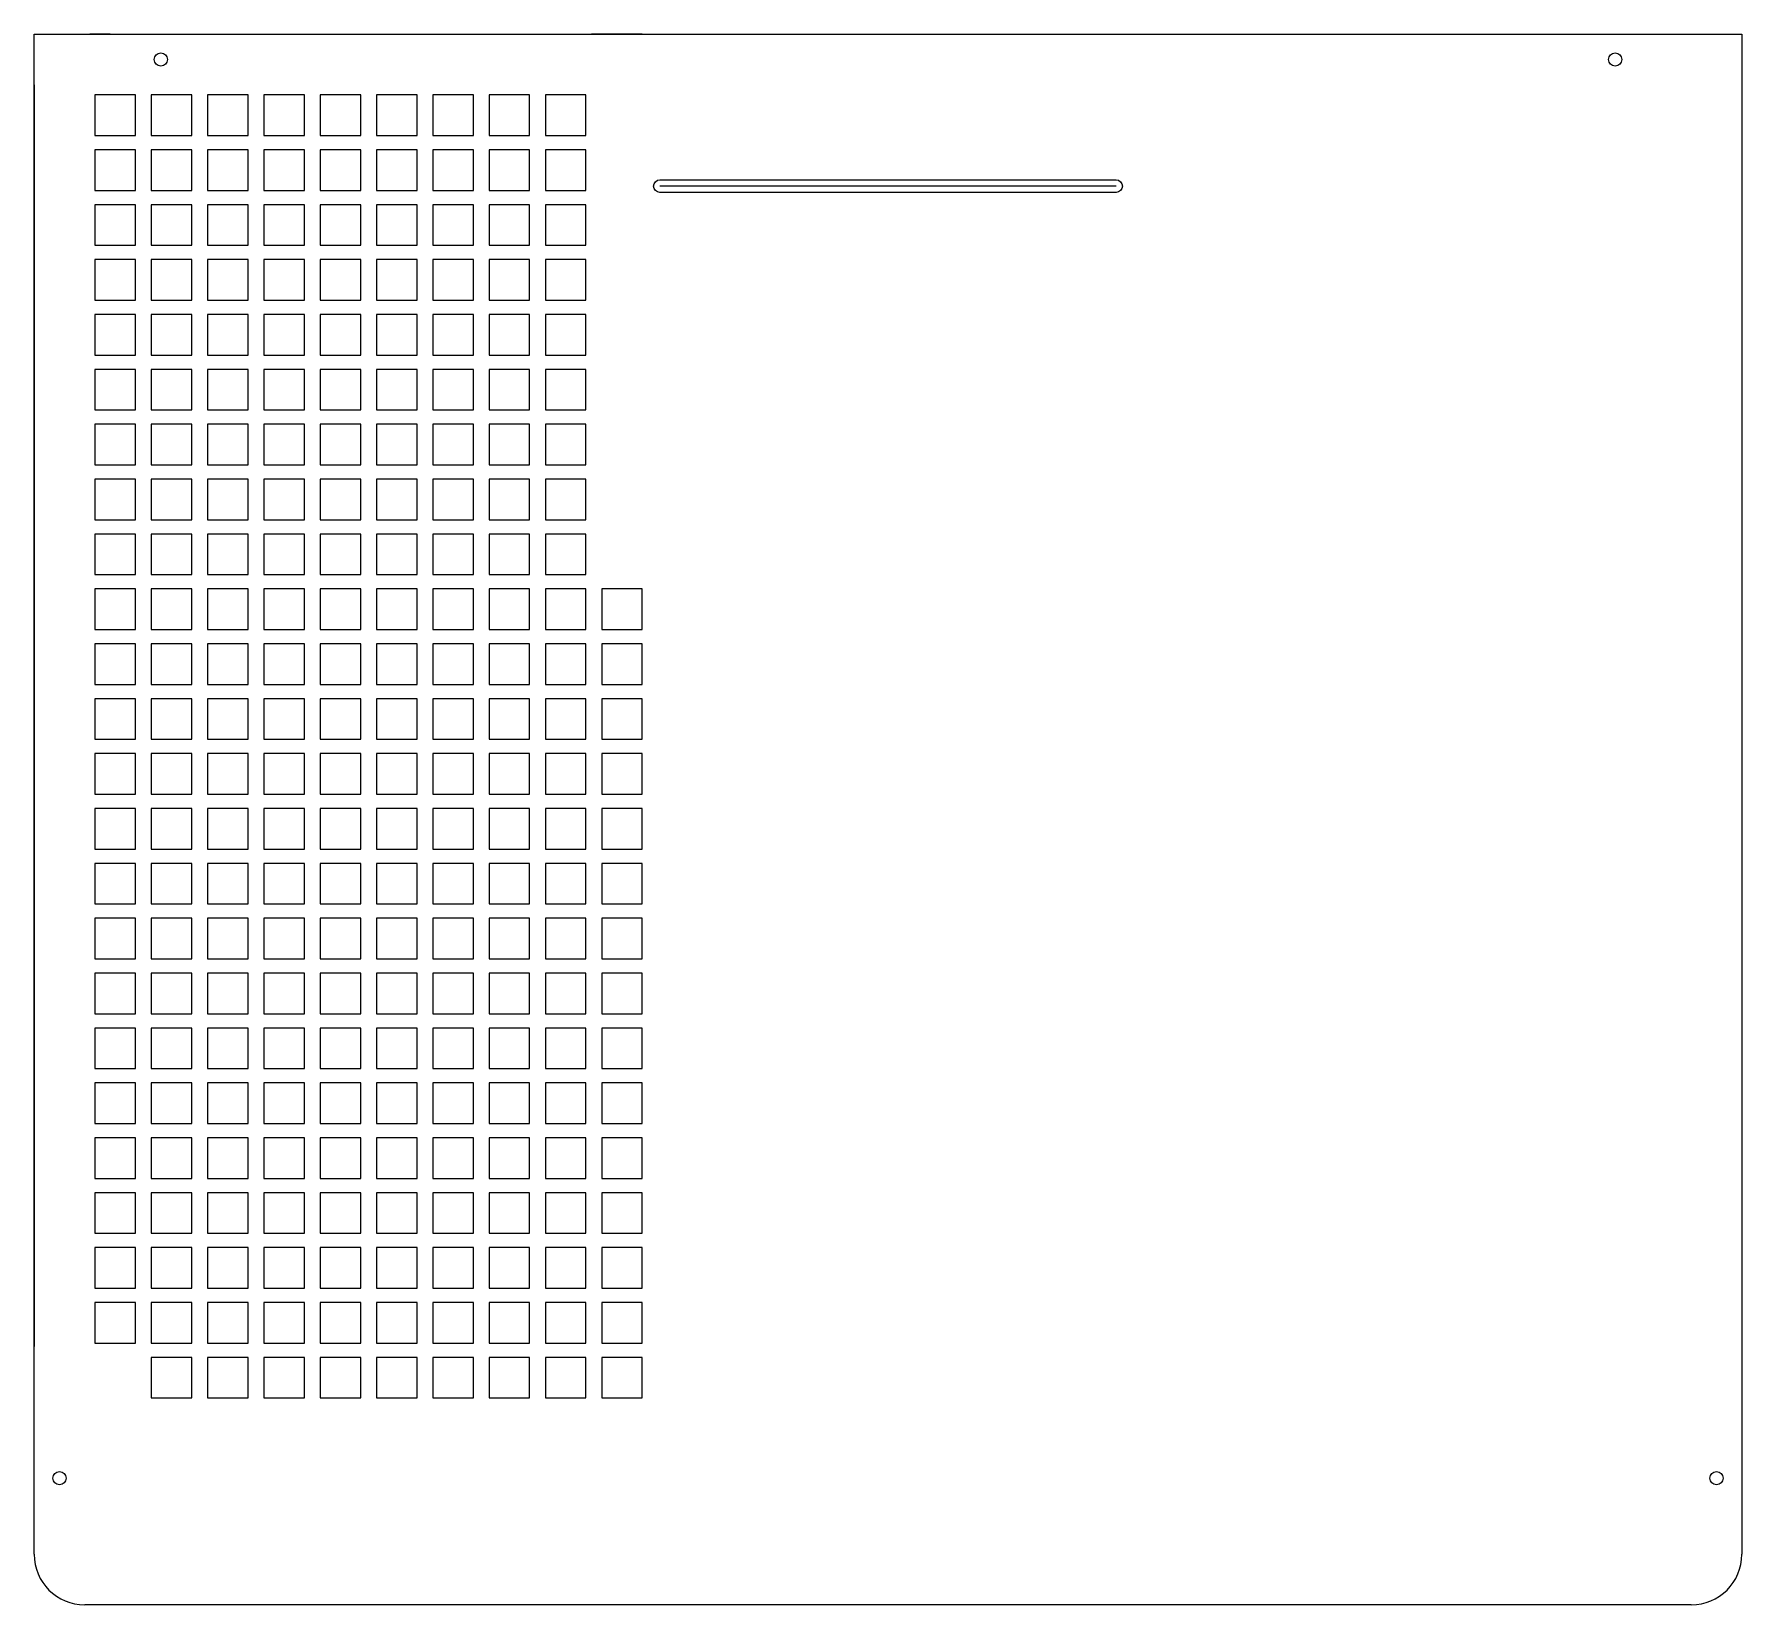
# Model space of a CAD drawing. Header units: inches. Extents: x 0 to 33.7, y -31 to 0.
import ezdxf

# ---------------------------------------------------------------- set-up
doc = ezdxf.new("R2010")
doc.units = ezdxf.units.IN
doc.layers.get('0').update_dxf_attribs({"linetype": 'CONTINUOUS'})

msp = doc.modelspace()

# ---------------------------------------------------------------- linework, layer by layer
for p, q in [((0, 0), (33.7, 0)), ((0, -30), (0, 0)), ((1.5, 0), (1.1, 0)), ((12, 0), (11, 0)), ((33.7, 0), (33.7, -30)), ((0, -1), (0, -25.9)), ((21.35, -3), (12.35, -3)), ((32.7, -31), (1, -31))]:
    msp.add_line(p, q)
for points in [[(2, -1.2), (1.2, -1.2), (1.2, -2), (2, -2)], [(2.311, -2), (3.111, -2), (3.111, -1.2), (2.311, -1.2)], [(3.422, -2), (4.222, -2), (4.222, -1.2), (3.422, -1.2)], [(4.533, -2), (5.333, -2), (5.333, -1.2), (4.533, -1.2)], [(5.644, -2), (6.444, -2), (6.444, -1.2), (5.644, -1.2)], [(6.756, -2), (7.556, -2), (7.556, -1.2), (6.756, -1.2)], [(7.867, -2), (8.667, -2), (8.667, -1.2), (7.867, -1.2)], [(8.978, -2), (9.778, -2), (9.778, -1.2), (8.978, -1.2)], [(10.089, -2), (10.889, -2), (10.889, -1.2), (10.089, -1.2)], [(1.2, -3.083), (2, -3.083), (2, -2.283), (1.2, -2.283)], [(2.311, -3.083), (3.111, -3.083), (3.111, -2.283), (2.311, -2.283)], [(3.422, -3.083), (4.222, -3.083), (4.222, -2.283), (3.422, -2.283)], [(4.533, -3.083), (5.333, -3.083), (5.333, -2.283), (4.533, -2.283)], [(5.644, -3.083), (6.444, -3.083), (6.444, -2.283), (5.644, -2.283)], [(6.756, -3.083), (7.556, -3.083), (7.556, -2.283), (6.756, -2.283)], [(7.867, -3.083), (8.667, -3.083), (8.667, -2.283), (7.867, -2.283)], [(8.978, -3.083), (9.778, -3.083), (9.778, -2.283), (8.978, -2.283)], [(10.089, -3.083), (10.889, -3.083), (10.889, -2.283), (10.089, -2.283)], [(1.2, -4.167), (2, -4.167), (2, -3.367), (1.2, -3.367)], [(2.311, -4.167), (3.111, -4.167), (3.111, -3.367), (2.311, -3.367)], [(3.422, -4.167), (4.222, -4.167), (4.222, -3.367), (3.422, -3.367)], [(4.533, -4.167), (5.333, -4.167), (5.333, -3.367), (4.533, -3.367)], [(5.644, -4.167), (6.444, -4.167), (6.444, -3.367), (5.644, -3.367)], [(6.756, -4.167), (7.556, -4.167), (7.556, -3.367), (6.756, -3.367)], [(7.867, -4.167), (8.667, -4.167), (8.667, -3.367), (7.867, -3.367)], [(8.978, -4.167), (9.778, -4.167), (9.778, -3.367), (8.978, -3.367)], [(10.089, -4.167), (10.889, -4.167), (10.889, -3.367), (10.089, -3.367)], [(1.2, -5.25), (2, -5.25), (2, -4.45), (1.2, -4.45)], [(2.311, -5.25), (3.111, -5.25), (3.111, -4.45), (2.311, -4.45)], [(3.422, -5.25), (4.222, -5.25), (4.222, -4.45), (3.422, -4.45)], [(4.533, -5.25), (5.333, -5.25), (5.333, -4.45), (4.533, -4.45)], [(5.644, -5.25), (6.444, -5.25), (6.444, -4.45), (5.644, -4.45)], [(6.756, -5.25), (7.556, -5.25), (7.556, -4.45), (6.756, -4.45)], [(7.867, -5.25), (8.667, -5.25), (8.667, -4.45), (7.867, -4.45)], [(8.978, -5.25), (9.778, -5.25), (9.778, -4.45), (8.978, -4.45)], [(10.089, -5.25), (10.889, -5.25), (10.889, -4.45), (10.089, -4.45)], [(1.2, -6.333), (2, -6.333), (2, -5.533), (1.2, -5.533)], [(2.311, -6.333), (3.111, -6.333), (3.111, -5.533), (2.311, -5.533)], [(3.422, -6.333), (4.222, -6.333), (4.222, -5.533), (3.422, -5.533)], [(4.533, -6.333), (5.333, -6.333), (5.333, -5.533), (4.533, -5.533)], [(5.644, -6.333), (6.444, -6.333), (6.444, -5.533), (5.644, -5.533)], [(6.756, -6.333), (7.556, -6.333), (7.556, -5.533), (6.756, -5.533)], [(7.867, -6.333), (8.667, -6.333), (8.667, -5.533), (7.867, -5.533)], [(8.978, -6.333), (9.778, -6.333), (9.778, -5.533), (8.978, -5.533)], [(10.089, -6.333), (10.889, -6.333), (10.889, -5.533), (10.089, -5.533)], [(1.2, -7.417), (2, -7.417), (2, -6.617), (1.2, -6.617)], [(2.311, -7.417), (3.111, -7.417), (3.111, -6.617), (2.311, -6.617)], [(3.422, -7.417), (4.222, -7.417), (4.222, -6.617), (3.422, -6.617)], [(4.533, -7.417), (5.333, -7.417), (5.333, -6.617), (4.533, -6.617)], [(5.644, -7.417), (6.444, -7.417), (6.444, -6.617), (5.644, -6.617)], [(6.756, -7.417), (7.556, -7.417), (7.556, -6.617), (6.756, -6.617)], [(7.867, -7.417), (8.667, -7.417), (8.667, -6.617), (7.867, -6.617)], [(8.978, -7.417), (9.778, -7.417), (9.778, -6.617), (8.978, -6.617)], [(10.089, -7.417), (10.889, -7.417), (10.889, -6.617), (10.089, -6.617)], [(1.2, -8.5), (2, -8.5), (2, -7.7), (1.2, -7.7)], [(2.311, -8.5), (3.111, -8.5), (3.111, -7.7), (2.311, -7.7)], [(3.422, -8.5), (4.222, -8.5), (4.222, -7.7), (3.422, -7.7)], [(4.533, -8.5), (5.333, -8.5), (5.333, -7.7), (4.533, -7.7)], [(5.644, -8.5), (6.444, -8.5), (6.444, -7.7), (5.644, -7.7)], [(6.756, -8.5), (7.556, -8.5), (7.556, -7.7), (6.756, -7.7)], [(7.867, -8.5), (8.667, -8.5), (8.667, -7.7), (7.867, -7.7)], [(8.978, -8.5), (9.778, -8.5), (9.778, -7.7), (8.978, -7.7)], [(10.089, -8.5), (10.889, -8.5), (10.889, -7.7), (10.089, -7.7)], [(1.2, -9.583), (2, -9.583), (2, -8.783), (1.2, -8.783)], [(2.311, -9.583), (3.111, -9.583), (3.111, -8.783), (2.311, -8.783)], [(3.422, -9.583), (4.222, -9.583), (4.222, -8.783), (3.422, -8.783)], [(4.533, -9.583), (5.333, -9.583), (5.333, -8.783), (4.533, -8.783)], [(5.644, -9.583), (6.444, -9.583), (6.444, -8.783), (5.644, -8.783)], [(6.756, -9.583), (7.556, -9.583), (7.556, -8.783), (6.756, -8.783)], [(7.867, -9.583), (8.667, -9.583), (8.667, -8.783), (7.867, -8.783)], [(8.978, -9.583), (9.778, -9.583), (9.778, -8.783), (8.978, -8.783)], [(10.089, -9.583), (10.889, -9.583), (10.889, -8.783), (10.089, -8.783)], [(1.2, -10.667), (2, -10.667), (2, -9.867), (1.2, -9.867)], [(2.311, -10.667), (3.111, -10.667), (3.111, -9.867), (2.311, -9.867)], [(3.422, -10.667), (4.222, -10.667), (4.222, -9.867), (3.422, -9.867)], [(4.533, -10.667), (5.333, -10.667), (5.333, -9.867), (4.533, -9.867)], [(5.644, -10.667), (6.444, -10.667), (6.444, -9.867), (5.644, -9.867)], [(6.756, -10.667), (7.556, -10.667), (7.556, -9.867), (6.756, -9.867)], [(7.867, -10.667), (8.667, -10.667), (8.667, -9.867), (7.867, -9.867)], [(8.978, -10.667), (9.778, -10.667), (9.778, -9.867), (8.978, -9.867)], [(10.089, -10.667), (10.889, -10.667), (10.889, -9.867), (10.089, -9.867)], [(1.2, -11.75), (2, -11.75), (2, -10.95), (1.2, -10.95)], [(2.311, -11.75), (3.111, -11.75), (3.111, -10.95), (2.311, -10.95)], [(3.422, -11.75), (4.222, -11.75), (4.222, -10.95), (3.422, -10.95)], [(4.533, -11.75), (5.333, -11.75), (5.333, -10.95), (4.533, -10.95)], [(5.644, -11.75), (6.444, -11.75), (6.444, -10.95), (5.644, -10.95)], [(6.756, -11.75), (7.556, -11.75), (7.556, -10.95), (6.756, -10.95)], [(7.867, -11.75), (8.667, -11.75), (8.667, -10.95), (7.867, -10.95)], [(8.978, -11.75), (9.778, -11.75), (9.778, -10.95), (8.978, -10.95)], [(10.089, -11.75), (10.889, -11.75), (10.889, -10.95), (10.089, -10.95)], [(11.2, -11.75), (12, -11.75), (12, -10.95), (11.2, -10.95)], [(1.2, -12.833), (2, -12.833), (2, -12.033), (1.2, -12.033)], [(2.311, -12.833), (3.111, -12.833), (3.111, -12.033), (2.311, -12.033)], [(3.422, -12.833), (4.222, -12.833), (4.222, -12.033), (3.422, -12.033)], [(4.533, -12.833), (5.333, -12.833), (5.333, -12.033), (4.533, -12.033)], [(5.644, -12.833), (6.444, -12.833), (6.444, -12.033), (5.644, -12.033)], [(6.756, -12.833), (7.556, -12.833), (7.556, -12.033), (6.756, -12.033)], [(7.867, -12.833), (8.667, -12.833), (8.667, -12.033), (7.867, -12.033)], [(8.978, -12.833), (9.778, -12.833), (9.778, -12.033), (8.978, -12.033)], [(10.089, -12.833), (10.889, -12.833), (10.889, -12.033), (10.089, -12.033)], [(11.2, -12.833), (12, -12.833), (12, -12.033), (11.2, -12.033)], [(1.2, -13.917), (2, -13.917), (2, -13.117), (1.2, -13.117)], [(2.311, -13.917), (3.111, -13.917), (3.111, -13.117), (2.311, -13.117)], [(3.422, -13.917), (4.222, -13.917), (4.222, -13.117), (3.422, -13.117)], [(4.533, -13.917), (5.333, -13.917), (5.333, -13.117), (4.533, -13.117)], [(5.644, -13.917), (6.444, -13.917), (6.444, -13.117), (5.644, -13.117)], [(6.756, -13.917), (7.556, -13.917), (7.556, -13.117), (6.756, -13.117)], [(7.867, -13.917), (8.667, -13.917), (8.667, -13.117), (7.867, -13.117)], [(8.978, -13.917), (9.778, -13.917), (9.778, -13.117), (8.978, -13.117)], [(10.089, -13.917), (10.889, -13.917), (10.889, -13.117), (10.089, -13.117)], [(11.2, -13.917), (12, -13.917), (12, -13.117), (11.2, -13.117)], [(1.2, -15), (2, -15), (2, -14.2), (1.2, -14.2)], [(2.311, -15), (3.111, -15), (3.111, -14.2), (2.311, -14.2)], [(3.422, -15), (4.222, -15), (4.222, -14.2), (3.422, -14.2)], [(4.533, -15), (5.333, -15), (5.333, -14.2), (4.533, -14.2)], [(5.644, -15), (6.444, -15), (6.444, -14.2), (5.644, -14.2)], [(6.756, -15), (7.556, -15), (7.556, -14.2), (6.756, -14.2)], [(7.867, -15), (8.667, -15), (8.667, -14.2), (7.867, -14.2)], [(8.978, -15), (9.778, -15), (9.778, -14.2), (8.978, -14.2)], [(10.089, -15), (10.889, -15), (10.889, -14.2), (10.089, -14.2)], [(11.2, -15), (12, -15), (12, -14.2), (11.2, -14.2)], [(1.2, -16.083), (2, -16.083), (2, -15.283), (1.2, -15.283)], [(2.311, -16.083), (3.111, -16.083), (3.111, -15.283), (2.311, -15.283)], [(3.422, -16.083), (4.222, -16.083), (4.222, -15.283), (3.422, -15.283)], [(4.533, -16.083), (5.333, -16.083), (5.333, -15.283), (4.533, -15.283)], [(5.644, -16.083), (6.444, -16.083), (6.444, -15.283), (5.644, -15.283)], [(6.756, -16.083), (7.556, -16.083), (7.556, -15.283), (6.756, -15.283)], [(7.867, -16.083), (8.667, -16.083), (8.667, -15.283), (7.867, -15.283)], [(8.978, -16.083), (9.778, -16.083), (9.778, -15.283), (8.978, -15.283)], [(10.089, -16.083), (10.889, -16.083), (10.889, -15.283), (10.089, -15.283)], [(11.2, -16.083), (12, -16.083), (12, -15.283), (11.2, -15.283)], [(1.2, -17.167), (2, -17.167), (2, -16.367), (1.2, -16.367)], [(2.311, -17.167), (3.111, -17.167), (3.111, -16.367), (2.311, -16.367)], [(3.422, -17.167), (4.222, -17.167), (4.222, -16.367), (3.422, -16.367)], [(4.533, -17.167), (5.333, -17.167), (5.333, -16.367), (4.533, -16.367)], [(5.644, -17.167), (6.444, -17.167), (6.444, -16.367), (5.644, -16.367)], [(6.756, -17.167), (7.556, -17.167), (7.556, -16.367), (6.756, -16.367)], [(7.867, -17.167), (8.667, -17.167), (8.667, -16.367), (7.867, -16.367)], [(8.978, -17.167), (9.778, -17.167), (9.778, -16.367), (8.978, -16.367)], [(10.089, -17.167), (10.889, -17.167), (10.889, -16.367), (10.089, -16.367)], [(11.2, -17.167), (12, -17.167), (12, -16.367), (11.2, -16.367)], [(1.2, -18.25), (2, -18.25), (2, -17.45), (1.2, -17.45)], [(2.311, -18.25), (3.111, -18.25), (3.111, -17.45), (2.311, -17.45)], [(3.422, -18.25), (4.222, -18.25), (4.222, -17.45), (3.422, -17.45)], [(4.533, -18.25), (5.333, -18.25), (5.333, -17.45), (4.533, -17.45)], [(5.644, -18.25), (6.444, -18.25), (6.444, -17.45), (5.644, -17.45)], [(6.756, -18.25), (7.556, -18.25), (7.556, -17.45), (6.756, -17.45)], [(7.867, -18.25), (8.667, -18.25), (8.667, -17.45), (7.867, -17.45)], [(8.978, -18.25), (9.778, -18.25), (9.778, -17.45), (8.978, -17.45)], [(10.089, -18.25), (10.889, -18.25), (10.889, -17.45), (10.089, -17.45)], [(11.2, -18.25), (12, -18.25), (12, -17.45), (11.2, -17.45)], [(1.2, -19.333), (2, -19.333), (2, -18.533), (1.2, -18.533)], [(2.311, -19.333), (3.111, -19.333), (3.111, -18.533), (2.311, -18.533)], [(3.422, -19.333), (4.222, -19.333), (4.222, -18.533), (3.422, -18.533)], [(4.533, -19.333), (5.333, -19.333), (5.333, -18.533), (4.533, -18.533)], [(5.644, -19.333), (6.444, -19.333), (6.444, -18.533), (5.644, -18.533)], [(6.756, -19.333), (7.556, -19.333), (7.556, -18.533), (6.756, -18.533)], [(7.867, -19.333), (8.667, -19.333), (8.667, -18.533), (7.867, -18.533)], [(8.978, -19.333), (9.778, -19.333), (9.778, -18.533), (8.978, -18.533)], [(10.089, -19.333), (10.889, -19.333), (10.889, -18.533), (10.089, -18.533)], [(11.2, -19.333), (12, -19.333), (12, -18.533), (11.2, -18.533)], [(1.2, -20.417), (2, -20.417), (2, -19.617), (1.2, -19.617)], [(2.311, -20.417), (3.111, -20.417), (3.111, -19.617), (2.311, -19.617)], [(3.422, -20.417), (4.222, -20.417), (4.222, -19.617), (3.422, -19.617)], [(4.533, -20.417), (5.333, -20.417), (5.333, -19.617), (4.533, -19.617)], [(5.644, -20.417), (6.444, -20.417), (6.444, -19.617), (5.644, -19.617)], [(6.756, -20.417), (7.556, -20.417), (7.556, -19.617), (6.756, -19.617)], [(7.867, -20.417), (8.667, -20.417), (8.667, -19.617), (7.867, -19.617)], [(8.978, -20.417), (9.778, -20.417), (9.778, -19.617), (8.978, -19.617)], [(10.089, -20.417), (10.889, -20.417), (10.889, -19.617), (10.089, -19.617)], [(11.2, -20.417), (12, -20.417), (12, -19.617), (11.2, -19.617)], [(1.2, -21.5), (2, -21.5), (2, -20.7), (1.2, -20.7)], [(2.311, -21.5), (3.111, -21.5), (3.111, -20.7), (2.311, -20.7)], [(3.422, -21.5), (4.222, -21.5), (4.222, -20.7), (3.422, -20.7)], [(4.533, -21.5), (5.333, -21.5), (5.333, -20.7), (4.533, -20.7)], [(5.644, -21.5), (6.444, -21.5), (6.444, -20.7), (5.644, -20.7)], [(6.756, -21.5), (7.556, -21.5), (7.556, -20.7), (6.756, -20.7)], [(7.867, -21.5), (8.667, -21.5), (8.667, -20.7), (7.867, -20.7)], [(8.978, -21.5), (9.778, -21.5), (9.778, -20.7), (8.978, -20.7)], [(10.089, -21.5), (10.889, -21.5), (10.889, -20.7), (10.089, -20.7)], [(11.2, -21.5), (12, -21.5), (12, -20.7), (11.2, -20.7)], [(1.2, -22.583), (2, -22.583), (2, -21.783), (1.2, -21.783)], [(2.311, -22.583), (3.111, -22.583), (3.111, -21.783), (2.311, -21.783)], [(3.422, -22.583), (4.222, -22.583), (4.222, -21.783), (3.422, -21.783)], [(4.533, -22.583), (5.333, -22.583), (5.333, -21.783), (4.533, -21.783)], [(5.644, -22.583), (6.444, -22.583), (6.444, -21.783), (5.644, -21.783)], [(6.756, -22.583), (7.556, -22.583), (7.556, -21.783), (6.756, -21.783)], [(7.867, -22.583), (8.667, -22.583), (8.667, -21.783), (7.867, -21.783)], [(8.978, -22.583), (9.778, -22.583), (9.778, -21.783), (8.978, -21.783)], [(10.089, -22.583), (10.889, -22.583), (10.889, -21.783), (10.089, -21.783)], [(11.2, -22.583), (12, -22.583), (12, -21.783), (11.2, -21.783)], [(1.2, -23.667), (2, -23.667), (2, -22.867), (1.2, -22.867)], [(2.311, -23.667), (3.111, -23.667), (3.111, -22.867), (2.311, -22.867)], [(3.422, -23.667), (4.222, -23.667), (4.222, -22.867), (3.422, -22.867)], [(4.533, -23.667), (5.333, -23.667), (5.333, -22.867), (4.533, -22.867)], [(5.644, -23.667), (6.444, -23.667), (6.444, -22.867), (5.644, -22.867)], [(6.756, -23.667), (7.556, -23.667), (7.556, -22.867), (6.756, -22.867)], [(7.867, -23.667), (8.667, -23.667), (8.667, -22.867), (7.867, -22.867)], [(8.978, -23.667), (9.778, -23.667), (9.778, -22.867), (8.978, -22.867)], [(10.089, -23.667), (10.889, -23.667), (10.889, -22.867), (10.089, -22.867)], [(11.2, -23.667), (12, -23.667), (12, -22.867), (11.2, -22.867)], [(1.2, -24.75), (2, -24.75), (2, -23.95), (1.2, -23.95)], [(2.311, -24.75), (3.111, -24.75), (3.111, -23.95), (2.311, -23.95)], [(3.422, -24.75), (4.222, -24.75), (4.222, -23.95), (3.422, -23.95)], [(4.533, -24.75), (5.333, -24.75), (5.333, -23.95), (4.533, -23.95)], [(5.644, -24.75), (6.444, -24.75), (6.444, -23.95), (5.644, -23.95)], [(6.756, -24.75), (7.556, -24.75), (7.556, -23.95), (6.756, -23.95)], [(7.867, -24.75), (8.667, -24.75), (8.667, -23.95), (7.867, -23.95)], [(8.978, -24.75), (9.778, -24.75), (9.778, -23.95), (8.978, -23.95)], [(10.089, -24.75), (10.889, -24.75), (10.889, -23.95), (10.089, -23.95)], [(11.2, -24.75), (12, -24.75), (12, -23.95), (11.2, -23.95)], [(1.2, -25.833), (2, -25.833), (2, -25.033), (1.2, -25.033)], [(2.311, -25.833), (3.111, -25.833), (3.111, -25.033), (2.311, -25.033)], [(3.422, -25.833), (4.222, -25.833), (4.222, -25.033), (3.422, -25.033)], [(4.533, -25.833), (5.333, -25.833), (5.333, -25.033), (4.533, -25.033)], [(5.644, -25.833), (6.444, -25.833), (6.444, -25.033), (5.644, -25.033)], [(6.756, -25.833), (7.556, -25.833), (7.556, -25.033), (6.756, -25.033)], [(7.867, -25.833), (8.667, -25.833), (8.667, -25.033), (7.867, -25.033)], [(8.978, -25.833), (9.778, -25.833), (9.778, -25.033), (8.978, -25.033)], [(10.089, -25.833), (10.889, -25.833), (10.889, -25.033), (10.089, -25.033)], [(11.2, -25.833), (12, -25.833), (12, -25.033), (11.2, -25.033)], [(2.311, -26.917), (3.111, -26.917), (3.111, -26.117), (2.311, -26.117)], [(3.422, -26.917), (4.222, -26.917), (4.222, -26.117), (3.422, -26.117)], [(4.533, -26.917), (5.333, -26.917), (5.333, -26.117), (4.533, -26.117)], [(5.644, -26.917), (6.444, -26.917), (6.444, -26.117), (5.644, -26.117)], [(6.756, -26.917), (7.556, -26.917), (7.556, -26.117), (6.756, -26.117)], [(7.867, -26.917), (8.667, -26.917), (8.667, -26.117), (7.867, -26.117)], [(8.978, -26.917), (9.778, -26.917), (9.778, -26.117), (8.978, -26.117)], [(10.089, -26.917), (10.889, -26.917), (10.889, -26.117), (10.089, -26.117)], [(11.2, -26.917), (12, -26.917), (12, -26.117), (11.2, -26.117)]]:
    msp.add_lwpolyline(points, close=True)
msp.add_lwpolyline([(12.35, -2.875), (21.35, -2.875, -1), (21.35, -3.125), (12.35, -3.125, -1)], format="xyb", close=True)
for centre in [(2.5, -0.5), (31.2, -0.5), (0.5, -28.5), (33.2, -28.5)]:
    msp.add_circle(centre, 0.13)
for centre, start, end in [((1, -30), 180, 270), ((32.7, -30), -90, 0)]:
    msp.add_arc(centre, 1, start, end)

doc.saveas('drawing.dxf')
